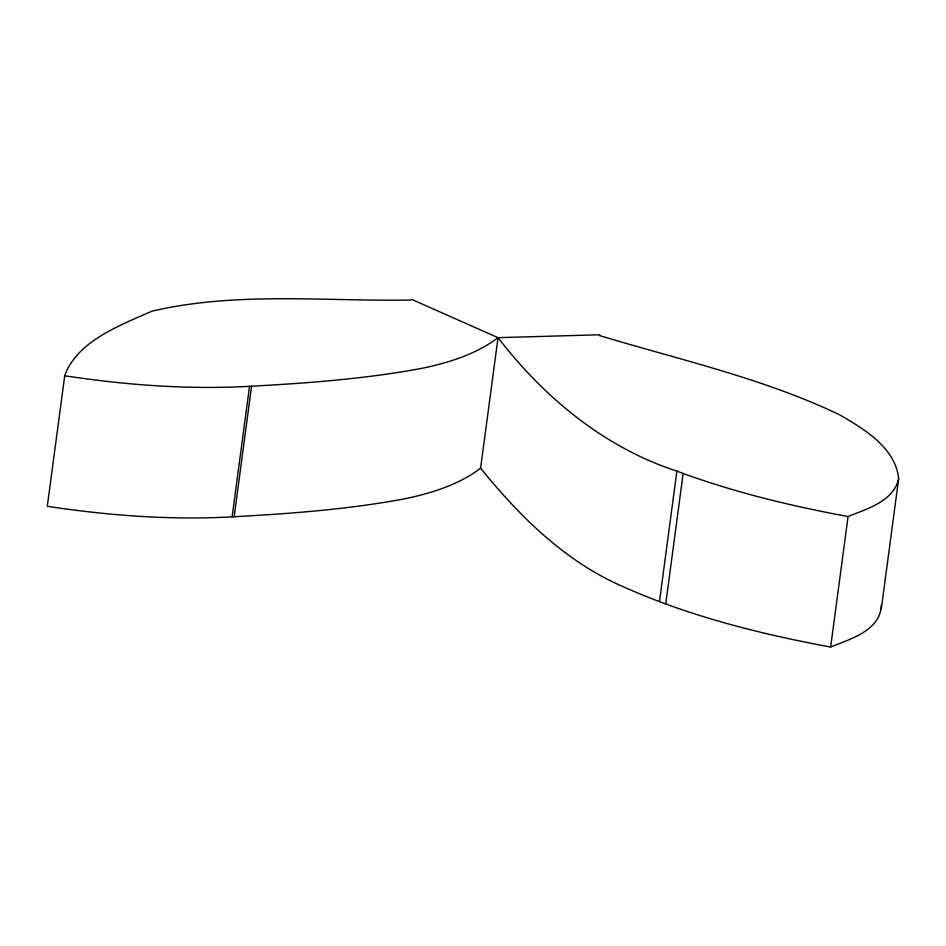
<?xml version="1.0" encoding="UTF-8"?>
<svg xmlns="http://www.w3.org/2000/svg" width="946" height="946" viewBox="0 0 946 946"><rect width="100%" height="100%" fill="white"/><g stroke="black" fill="none" stroke-linecap="round" stroke-linejoin="round"><path stroke-width="1.42" d="M480.603 468.187C459.058 484.482 432.724 492.76 406.65 498.436C350.458 509.114 293.248 513.465 236.204 516.622C173.083 520.418 109.736 515.783 47.3 506.287L64.718 375.763C76.969 341.021 120.721 325.022 151.916 311.187C236.535 291.356 324.856 301.561 410.895 300.036L411.676 299.385L498.022 337.663L480.603 468.187C519.721 516.54 565.59 561.948 623.556 586.875C689.433 616.284 759.922 633.903 830.647 647.052C849.946 639.153 880.631 630.556 881.282 605.156M881.258 609.224L898.665 478.7C895.673 448.049 864.242 429.035 839.953 414.975C763.659 378.353 680.257 359.988 599.634 335.582L599.622 334.778L498.022 337.663C476.465 353.958 450.142 362.235 424.056 367.911C367.864 378.589 310.666 382.941 253.623 386.098C190.501 389.894 127.154 385.27 64.718 375.763M232.125 516.823L249.543 386.299M234.159 516.729L251.577 386.205M659.468 601.632L676.887 471.108C604.376 447.541 544.068 397.45 498.022 337.663M665.736 603.986L683.142 473.461L676.887 471.108M830.647 647.052L848.065 516.528C866.914 508.818 893.592 501.427 898.665 478.7M848.065 516.528C792.145 506.24 736.65 492.866 683.142 473.461"/></g></svg>
